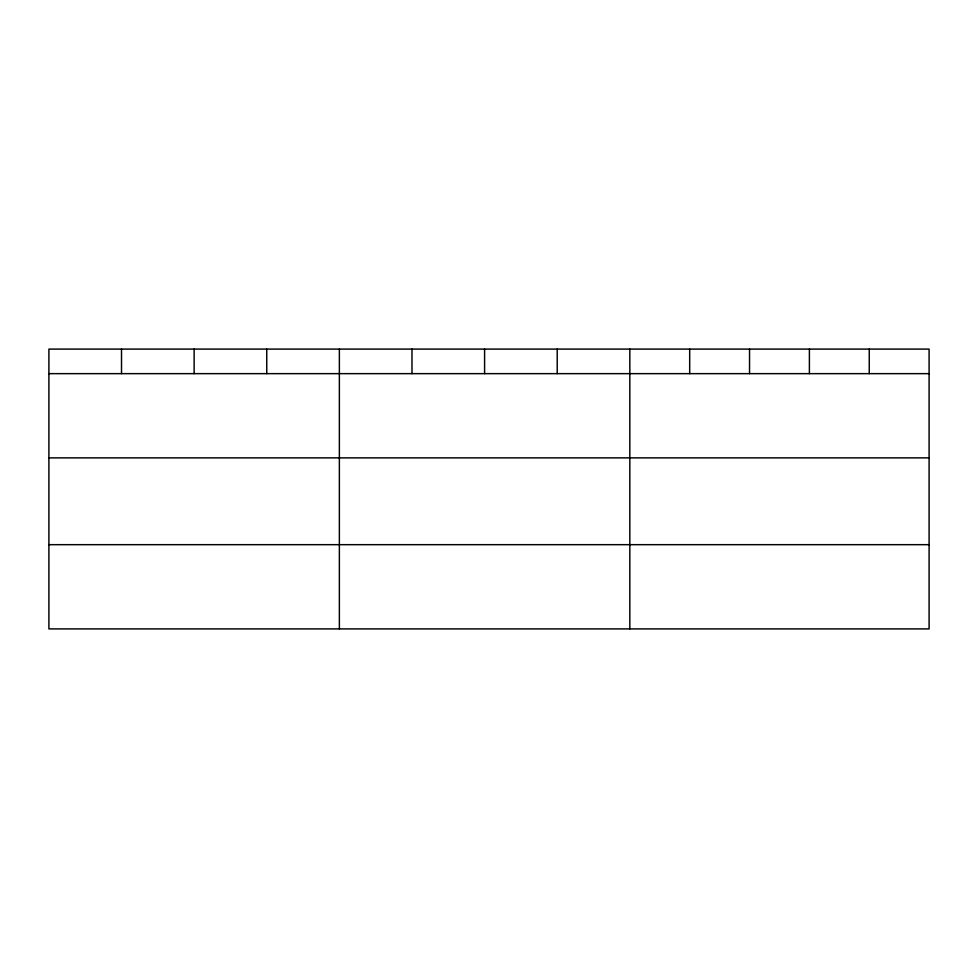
<?xml version="1.0" encoding="UTF-8"?>
<svg xmlns="http://www.w3.org/2000/svg" width="978" height="978" viewBox="0 0 978 978"><rect width="100%" height="100%" fill="white"/><g stroke="black" fill="none" stroke-linecap="round" stroke-linejoin="round"><path stroke-width="1.47" d="M929.1 457.875L929.1 349.097L48.9 349.097L48.9 628.903L929.1 628.903L929.1 457.875L48.9 457.875M48.9 373.645L929.1 373.645M48.9 544.673L929.1 544.673M869.246 349.097L869.246 373.645M809.393 349.097L809.393 373.645M749.539 349.097L749.539 373.645M689.686 349.097L689.686 373.645M629.832 349.097L629.832 628.903M557.216 349.097L557.216 373.645M484.599 349.097L484.599 373.645M411.982 349.097L411.982 373.645M339.366 349.097L339.366 628.903M266.749 349.097L266.749 373.645M194.133 349.097L194.133 373.645M121.516 349.097L121.516 373.645"/></g></svg>
